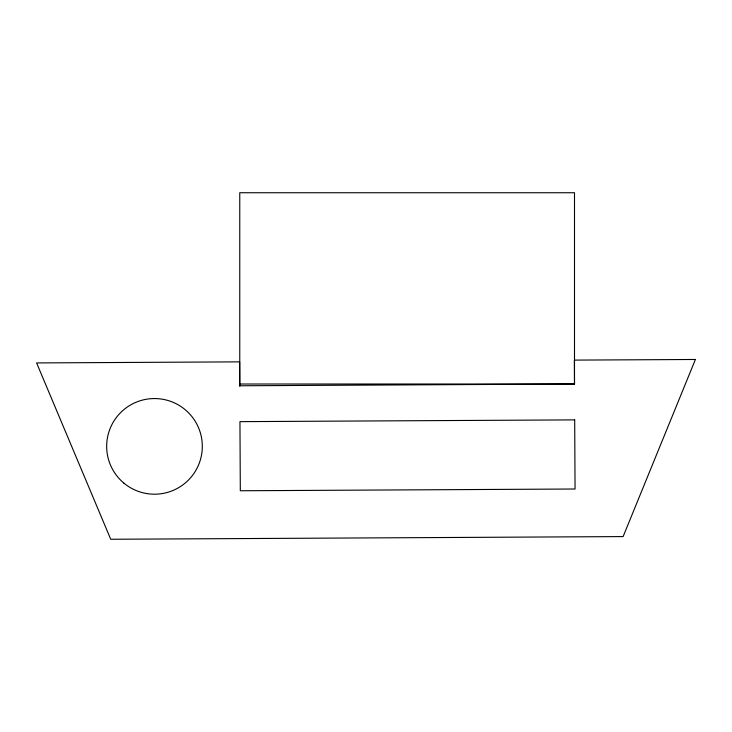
<?xml version="1.0" encoding="UTF-8"?>
<svg xmlns="http://www.w3.org/2000/svg" width="732" height="732" viewBox="0 0 732 732"><rect width="100%" height="100%" fill="white"/><g stroke="black" fill="none" stroke-linecap="round" stroke-linejoin="round"><path stroke-width="1.1" d="M239.757 384.016L574.501 384.016L574.501 192.736L239.757 192.736L239.767 386.286M695.4 359.476L623.124 536.583L110.724 539.264L36.6 362.926L239.638 361.864L239.767 385.773L574.501 384.016L574.382 360.107L695.4 359.476M574.693 419.884L239.95 421.641L240.316 490.76L575.059 489.013L574.693 419.884M123.818 483.065A47.818 47.818 0 0 0 201.602 454.609A47.818 47.818 0 0 0 138.064 401.465A47.818 47.818 0 0 0 123.818 483.065"/></g></svg>
